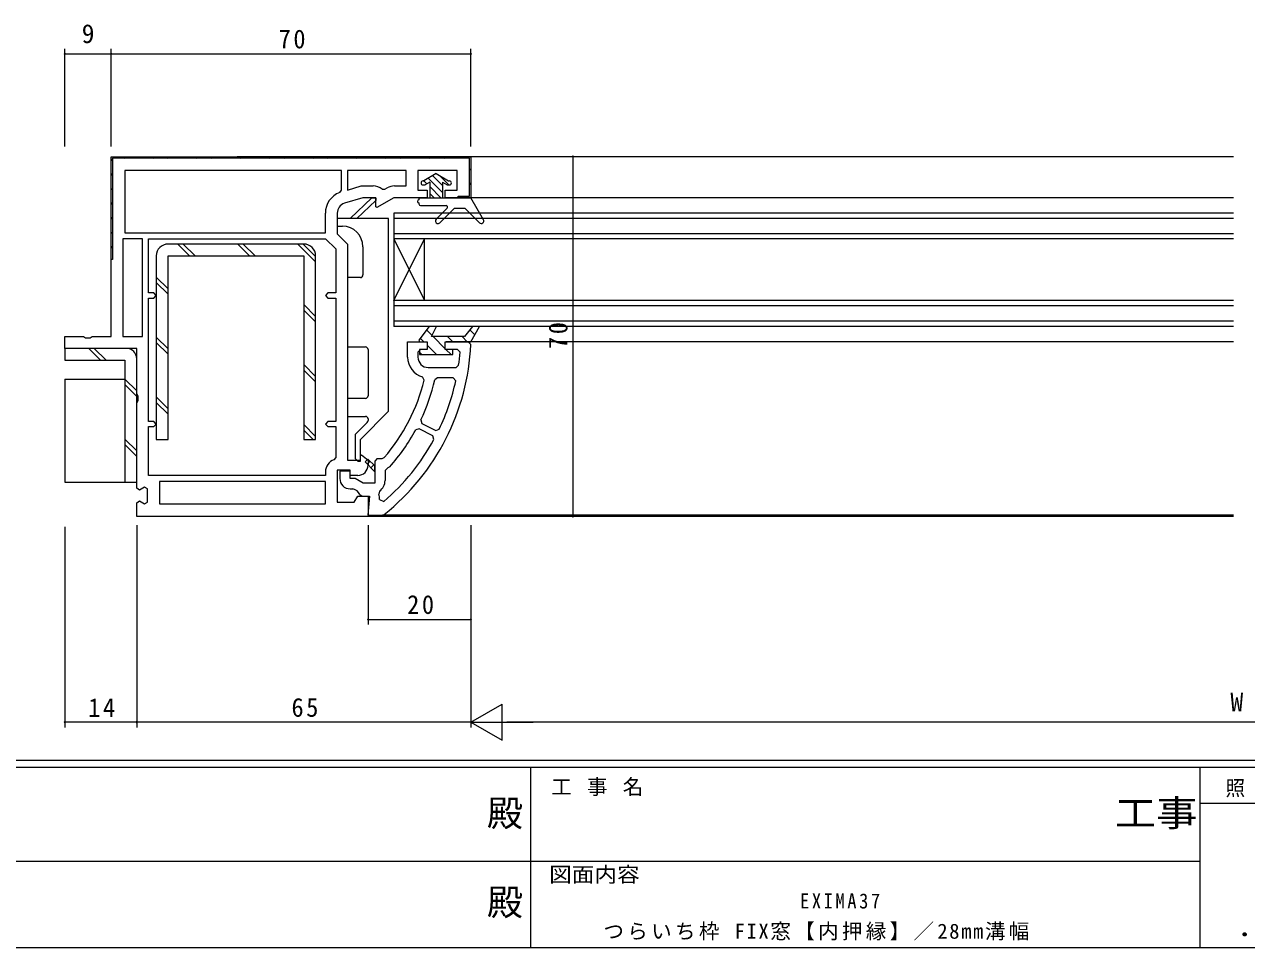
# Model space of a CAD drawing. Units: millimetres on the paper. Extents: x -420 to 373, y -297 to 267.
# Drawn here: x -131.1 to 106.6, y -297 to -117.5 of the extents above; entities that cross this region are included whole.
import ezdxf
from ezdxf.enums import TextEntityAlignment as Align

# ---------------------------------------------------------------- set-up
doc = ezdxf.new("R2010")
doc.units = ezdxf.units.MM
for name, color, linetype, lineweight in [('0-1_YKK_ZWAK', 7, 'Continuous', 9), ('0-3_YKK_12', 2, 'Continuous', 9), ('0-4_YKK_D', 6, 'Continuous', 9), ('0-6_YKK_13', 4, 'Continuous', 9), ('0-7_YKK_11', 7, 'Continuous', 9)]:
    doc.layers.add(name, color=color, linetype=linetype, lineweight=lineweight)
doc.layers.add('0-2_USER1', color=3, linetype='Continuous')
doc.styles.add('ＭＳ ゴシック', font='')
doc.styles.get('ＭＳ ゴシック').set_extended_font_data('MS Gothic')

msp = doc.modelspace()

# ---------------------------------------------------------------- linework, layer by layer
at = {"layer": '0-1_YKK_ZWAK'}
for p, q in [((352.3, -260.6), (-417.7, -260.6)), ((314.5, -262), (-417.7, -262)), ((-32.7, -262), (-32.7, -297)), ((97.5, -262), (97.5, -297)), ((165.684, -268.999), (97.5, -268.999)), ((-160.1, -280.199), (-31.3, -280.199)), ((-31.3, -280.199), (97.5, -280.199)), ((-417.7, -297), (314.5, -297))]:
    msp.add_line(p, q, dxfattribs=at)
at = {"layer": '0-3_YKK_12'}
for p, q in [((104.026, -143.173), (-89.777, -143.173)), ((104.026, -151.173), (-44.803, -151.173)), ((104.026, -154.173), (-59.303, -154.173)), ((-59.303, -154.173), (-59.303, -176.173)), ((104.026, -155.173), (-59.303, -155.173)), ((104.026, -158.173), (-59.303, -158.173)), ((104.026, -159.173), (-59.303, -159.173)), ((-59.303, -171.173), (-53.303, -159.173)), ((-59.303, -159.173), (-53.303, -171.173)), ((-53.303, -171.173), (-53.303, -159.173)), ((104.026, -171.173), (-59.303, -171.173)), ((104.026, -172.173), (-59.303, -172.173)), ((104.026, -175.173), (-59.303, -175.173)), ((104.026, -176.173), (-59.303, -176.173)), ((104.026, -179.173), (-44.798, -179.173)), ((104.026, -213.173), (-64.803, -213.173)), ((104.026, -212.873), (-61.477, -212.873))]:
    msp.add_line(p, q, dxfattribs=at)
at = {"layer": '0-4_YKK_D'}
for p, q in [((-123.303, -141.174), (-123.303, -122.173)), ((-123.303, -123.173), (-114.303, -123.173)), ((-114.303, -141.173), (-114.303, -122.173)), ((-114.303, -141.174), (-114.303, -122.173)), ((-114.303, -123.173), (-44.303, -123.173)), ((-44.303, -141.173), (-44.303, -122.173)), ((-24.457, -143.173), (-24.457, -213.173)), ((-123.303, -215.173), (-123.303, -254.173)), ((-109.303, -214.873), (-109.303, -254.173)), ((-109.303, -215.173), (-109.303, -254.173)), ((-64.303, -214.873), (-64.303, -234.173)), ((-44.303, -214.873), (-44.303, -234.173)), ((-44.303, -214.873), (-44.303, -254.173)), ((-44.303, -214.873), (-44.303, -254.173)), ((-64.303, -233.173), (-44.303, -233.173)), ((-44.303, -253.173), (-38.241, -249.673)), ((-38.241, -256.673), (-38.241, -249.673)), ((-109.303, -253.173), (-123.303, -253.173)), ((-44.303, -253.173), (-109.303, -253.173)), ((-44.303, -253.173), (-38.241, -256.673)), ((-44.303, -253.173), (-32.178, -253.173)), ((248.697, -253.173), (-37.303, -253.173))]:
    msp.add_line(p, q, dxfattribs=at)
for centre, start, end in [((-123.303, -123.173), 0, 180), ((-123.303, -123.173), 180, 0), ((-114.303, -123.173), 0, 180), ((-114.303, -123.173), 0, 180), ((-114.303, -123.173), 180, 0), ((-114.303, -123.173), 180, 0), ((-44.303, -123.173), 0, 180), ((-44.303, -123.173), 180, 0), ((-24.457, -143.173), 90, 270), ((-24.457, -143.173), 270, 90), ((-24.457, -213.173), 90, 270), ((-24.457, -213.173), 270, 90), ((-64.303, -233.173), 0, 180), ((-64.303, -233.173), 180, 0), ((-44.303, -233.173), 0, 180), ((-44.303, -233.173), 180, 0), ((-123.303, -253.173), 0, 180), ((-123.303, -253.173), 180, 0), ((-109.303, -253.173), 0, 180), ((-109.303, -253.173), 0, 180), ((-109.303, -253.173), 180, 0), ((-109.303, -253.173), 180, 0)]:
    msp.add_arc(centre, 0.106, start, end, dxfattribs=at)
at = {"layer": '0-6_YKK_13'}
for p, q in [((-51.053, -146.473), (-53.478, -147.873)), ((-52.587, -147.359), (-49.803, -150.144)), ((-51.733, -146.866), (-49.803, -148.796)), ((-51.053, -146.473), (-48.628, -147.873)), ((-50.405, -146.847), (-48.579, -148.673)), ((-53.603, -147.873), (-53.478, -147.873)), ((-53.603, -148.673), (-53.371, -148.673)), ((-53.441, -147.852), (-52.856, -148.438)), ((-52.303, -148.119), (-53.171, -148.62)), ((-52.303, -148.119), (-52.303, -151.173)), ((-52.303, -148.991), (-50.12, -151.173)), ((-49.803, -148.119), (-48.935, -148.62)), ((-49.803, -148.119), (-49.803, -151.173)), ((-48.735, -148.673), (-48.503, -148.673)), ((-48.628, -147.873), (-48.503, -147.873)), ((-67.781, -155.181), (-63.603, -151.181)), ((-62.803, -151.681), (-66.466, -155.181)), ((-63.603, -151.181), (-62.803, -151.181)), ((-62.803, -151.181), (-62.803, -151.681)), ((-54.403, -151.173), (-54.403, -151.573)), ((-54.403, -151.173), (-44.303, -151.173)), ((-52.303, -150.338), (-51.467, -151.173)), ((-41.869, -155.425), (-44.303, -151.173)), ((-54.403, -152.173), (-54.403, -152.373)), ((-54.103, -152.673), (-49.141, -152.673)), ((-51.063, -155.32), (-48.929, -153.185)), ((-47.503, -153.173), (-50.356, -156.027)), ((-47.503, -153.173), (-45.503, -153.173)), ((-45.503, -153.173), (-42.657, -156.026)), ((-70.303, -155.181), (-70.303, -156.681)), ((-60.303, -155.181), (-70.303, -155.181)), ((-70.303, -156.681), (-69.303, -156.681)), ((-60.303, -192.681), (-60.303, -155.181)), ((-76.803, -160.173), (-103.203, -160.173)), ((-101.305, -160.173), (-99.005, -162.473)), ((-100.243, -160.173), (-97.943, -162.473)), ((-89.637, -160.173), (-87.337, -162.473)), ((-88.576, -160.173), (-86.276, -162.473)), ((-77.97, -160.173), (-74.503, -163.64)), ((-76.909, -160.173), (-74.503, -162.579)), ((-65.303, -160.681), (-65.303, -166.181)), ((-105.503, -162.473), (-105.503, -198.173)), ((-103.203, -162.473), (-76.803, -162.473)), ((-103.203, -198.173), (-103.203, -162.473)), ((-76.803, -162.473), (-76.803, -198.173)), ((-74.503, -198.173), (-74.503, -162.473)), ((-105.503, -166.581), (-103.203, -168.881)), ((-105.503, -167.642), (-103.203, -169.942)), ((-76.803, -171.946), (-74.503, -174.246)), ((-76.803, -173.008), (-74.503, -175.308)), ((-105.503, -178.248), (-103.203, -180.548)), ((-123.303, -180.473), (-123.303, -182.773)), ((-111.303, -180.473), (-123.303, -180.473)), ((-118.637, -180.473), (-116.337, -182.773)), ((-117.576, -180.473), (-115.276, -182.773)), ((-105.503, -179.309), (-103.203, -181.609)), ((-123.303, -182.773), (-111.603, -182.773)), ((-111.603, -182.773), (-111.603, -206.473)), ((-109.303, -206.473), (-109.303, -182.473)), ((-64.303, -180.681), (-64.303, -189.681)), ((-76.803, -183.613), (-74.503, -185.913)), ((-76.803, -184.675), (-74.503, -186.975)), ((-123.303, -186.473), (-111.603, -186.473)), ((-111.603, -186.446), (-109.303, -188.746)), ((-111.603, -187.508), (-109.303, -189.808)), ((-105.503, -189.915), (-103.203, -192.215)), ((-105.503, -190.977), (-103.203, -193.277)), ((-64.449, -194.847), (-66.803, -197.201)), ((-65.803, -198.181), (-60.303, -192.681)), ((-64.303, -194.181), (-64.303, -194.494)), ((-76.803, -195.281), (-74.503, -197.581)), ((-76.803, -196.342), (-74.972, -198.173)), ((-111.603, -198.113), (-109.303, -200.413)), ((-111.603, -199.175), (-109.303, -201.475)), ((-105.503, -198.173), (-103.203, -198.173)), ((-76.803, -198.173), (-74.503, -198.173)), ((-111.603, -206.473), (-109.303, -206.473))]:
    msp.add_line(p, q, dxfattribs=at)
for points in [[(-65.803, -166.681), (-68.303, -166.681), (-68.303, -180.181), (-64.803, -180.181)], [(-123.303, -186.473), (-123.303, -206.473), (-111.603, -206.473)], [(-64.803, -190.181), (-68.303, -190.181), (-68.303, -193.681), (-64.803, -193.681)], [(-66.803, -197.201), (-66.803, -201.881), (-66.303, -202.381), (-65.803, -202.381), (-65.803, -198.181)]]:
    msp.add_lwpolyline(points, dxfattribs=at)
for centre, radius, start, end in [((-53.603, -148.273), 0.4, 90, 270), ((-53.371, -148.273), 0.4, 270, 300), ((-48.735, -148.273), 0.4, 239.99998, 270), ((-48.503, -148.273), 0.4, 270, 90), ((-54.403, -151.873), 0.3, 90, 270), ((-54.103, -152.373), 0.3, 180, 270), ((-49.141, -152.973), 0.3, 315.00002, 90), ((-69.303, -160.681), 4, 0, 90), ((-50.71, -155.673), 0.5, 134.99983, 315), ((-42.303, -155.673), 0.5, 224.92854, 29.79002), ((-103.203, -162.473), 2.3, 90, 180), ((-76.803, -162.473), 2.3, 0, 90), ((-65.803, -166.181), 0.5, 270, 0), ((-111.303, -182.473), 2, 0, 90), ((-64.803, -180.681), 0.5, 0, 90), ((-64.803, -189.681), 0.5, 270, 0), ((-64.803, -194.181), 0.5, 0, 90), ((-64.803, -194.494), 0.5, 315, 0)]:
    msp.add_arc(centre, radius, start, end, dxfattribs=at)
at = {"layer": '0-7_YKK_11'}
for p, q in [((-114.303, -143.688), (-114.003, -143.988)), ((-111.989, -143.173), (-111.689, -143.473)), ((-109.161, -143.173), (-108.861, -143.473)), ((-106.332, -143.173), (-106.032, -143.473)), ((-103.504, -143.173), (-103.204, -143.473)), ((-100.675, -143.173), (-100.375, -143.473)), ((-97.847, -143.173), (-97.547, -143.473)), ((-95.019, -143.173), (-94.719, -143.473)), ((-92.19, -143.173), (-91.89, -143.473)), ((-89.362, -143.173), (-89.062, -143.473)), ((-86.533, -143.173), (-86.233, -143.473)), ((-83.705, -143.173), (-83.405, -143.473)), ((-80.876, -143.173), (-80.576, -143.473)), ((-78.048, -143.173), (-77.748, -143.473)), ((-75.22, -143.173), (-74.92, -143.473)), ((-72.391, -143.173), (-72.091, -143.473)), ((-69.563, -143.173), (-69.263, -143.473)), ((-66.734, -143.173), (-66.434, -143.473)), ((-63.906, -143.173), (-63.606, -143.473)), ((-61.077, -143.173), (-60.777, -143.473)), ((-58.249, -143.173), (-57.949, -143.473)), ((-55.421, -143.173), (-55.121, -143.473)), ((-52.592, -143.173), (-52.292, -143.473)), ((-49.764, -143.173), (-49.464, -143.473)), ((-46.935, -143.173), (-46.635, -143.473)), ((-114.303, -146.516), (-114.003, -146.816)), ((-69.503, -145.873), (-111.603, -145.873)), ((-56.903, -145.873), (-68.303, -145.873)), ((-44.603, -145.506), (-44.303, -145.806)), ((-114.303, -149.345), (-114.003, -149.645)), ((-44.603, -148.334), (-44.303, -148.634)), ((-44.803, -151.173), (-46.803, -151.173)), ((-44.892, -150.873), (-44.625, -151.14)), ((-114.303, -152.173), (-114.003, -152.473)), ((-114.303, -155.002), (-114.003, -155.302)), ((-114.303, -157.83), (-114.003, -158.13)), ((-108.203, -178.173), (-108.203, -159.173)), ((-107.003, -159.173), (-72.556, -159.173)), ((-114.303, -160.658), (-114.003, -160.958)), ((-52.958, -176.875), (-51.849, -177.984)), ((-45.522, -178.173), (-51.937, -178.173)), ((-51.661, -178.173), (-49.29, -180.544)), ((-48.832, -178.173), (-47.832, -179.173)), ((-46.004, -178.173), (-45.004, -179.173)), ((-44.493, -176.856), (-43.543, -177.806)), ((-54.181, -178.481), (-53.489, -179.173)), ((-52.803, -179.859), (-50.989, -181.673)), ((-54.303, -181.188), (-53.818, -181.673)), ((-53.003, -180.673), (-54.103, -180.673)), ((-49.174, -180.66), (-48.161, -181.673)), ((-53.369, -186.618), (-53.715, -186.015)), ((-47.733, -186.173), (-50.809, -186.173)), ((-47.245, -186.78), (-47.733, -186.173)), ((-51.486, -198.163), (-51.698, -197.478)), ((-62.503, -201.873), (-63.003, -202.373)), ((-64.467, -202.974), (-63.902, -202.409)), ((-63.76, -203.682), (-63.194, -203.116)), ((-63.053, -204.389), (-63.003, -204.339)), ((-63.003, -202.373), (-63.003, -206.673)), ((-62.053, -208.209), (-62.231, -208.793)), ((-104.903, -210.673), (-72.603, -210.673)), ((-62.075, -209.828), (-61.251, -210.238))]:
    msp.add_line(p, q, dxfattribs=at)
for points in [[(-66.303, -205.173), (-67.803, -205.173), (-67.803, -204.173), (-70.303, -204.173), (-70.303, -210.373), (-66.996, -210.373), (-66.303, -209.173), (-64.303, -209.173), (-64.303, -213.173), (-109.303, -213.173), (-109.303, -210.495), (-108.739, -210.132), (-107.766, -210.714), (-107.203, -210.351), (-107.203, -207.795), (-107.766, -207.432), (-108.739, -208.014), (-109.303, -207.651), (-109.303, -191.039), (-109.053, -190.606), (-109.053, -189.74), (-109.303, -189.307), (-109.303, -180.473), (-123.303, -180.473), (-123.303, -178.173), (-119.669, -178.173), (-119.236, -178.423), (-118.37, -178.423), (-117.937, -178.173), (-114.303, -178.173), (-114.303, -143.173)], [(-114.303, -143.173), (-44.303, -143.173), (-44.303, -151.173), (-49.303, -151.173), (-49.303, -149.673), (-47.003, -149.673), (-47.003, -145.873), (-54.603, -145.873), (-54.603, -149.673), (-52.803, -149.673), (-52.803, -151.173), (-59.303, -151.173), (-62.576, -153.063), (-62.803, -152.932), (-62.803, -151.173), (-65.303, -151.173), (-68.878, -152.246)], [(-44.803, -151.173), (-46.803, -151.173), (-46.803, -150.873), (-44.603, -150.873), (-44.603, -143.473), (-114.003, -143.473), (-114.003, -163.173), (-114.303, -163.173), (-114.303, -143.673)], [(-69.503, -145.873), (-111.603, -145.873), (-111.603, -157.973), (-72.603, -157.973), (-72.603, -154.161)], [(-69.826, -150.14), (-69.503, -149.672), (-69.503, -145.873)], [(-56.903, -145.873), (-68.303, -145.873), (-68.303, -149.672), (-65.64, -148.873), (-63.303, -148.873)], [(-59.169, -148.873), (-56.903, -148.873), (-56.903, -145.873)], [(-61.577, -149.468), (-61.018, -149.508), (-60.569, -149.248)], [(-70.303, -154.161), (-70.303, -158.173), (-68.303, -160.173), (-68.303, -202.173), (-65.803, -202.173), (-65.803, -201.268), (-65.558, -201.152), (-64.303, -202.173), (-64.303, -203.173)], [(-107.003, -159.173), (-72.556, -159.173), (-70.603, -161.126), (-70.603, -169.673), (-72.103, -169.673), (-72.603, -170.173), (-72.103, -170.673), (-70.603, -170.673), (-70.603, -194.673), (-72.103, -194.673), (-72.603, -195.173), (-72.103, -195.673), (-70.603, -195.673), (-70.603, -201.653), (-70.936, -202.124)], [(-72.603, -204.481), (-72.603, -205.173), (-107.003, -205.173), (-107.003, -195.673), (-106.003, -195.673), (-105.503, -195.173), (-106.003, -194.673), (-107.003, -194.673), (-107.003, -170.673), (-106.003, -170.673), (-105.503, -170.173), (-106.003, -169.673), (-107.003, -169.673), (-107.003, -159.173)], [(-56.603, -182.173), (-56.603, -179.173), (-53.003, -179.173)], [(-44.303, -179.696), (-44.803, -179.173), (-49.103, -179.173)], [(-54.103, -180.673), (-54.603, -181.173), (-54.603, -182.173)], [(-46.406, -181.215), (-46.905, -180.673), (-49.103, -180.673)], [(-52.603, -184.173), (-47.19, -184.173), (-46.695, -183.744)], [(-47.733, -186.173), (-50.809, -186.173), (-51.296, -186.558)], [(-54.049, -194.387), (-53.825, -195.048), (-51.151, -196.41), (-50.473, -196.181)], [(-51.698, -197.478), (-54.373, -196.116), (-55.038, -196.321)], [(-62.503, -201.873), (-61.552, -201.873), (-61.173, -201.699)], [(-63.003, -202.373), (-63.003, -206.673), (-65.244, -206.673), (-66.803, -205.773), (-67.803, -205.773), (-67.803, -204.373), (-69.803, -204.373), (-69.803, -205.773)], [(-60.102, -203.513), (-60.489, -203.681), (-61.003, -204.181), (-61.003, -206.173)], [(-67.803, -207.773), (-67.36, -207.773), (-67.239, -207.788)], [(-65.911, -208.884), (-65.458, -209.173), (-64.025, -209.173), (-64.349, -212.873), (-61.477, -212.873), (-61.165, -212.764)]]:
    msp.add_lwpolyline(points, dxfattribs=at)
for points in [[(-108.203, -178.173), (-108.203, -159.173), (-112.003, -159.173), (-112.003, -178.173)], [(-45.522, -178.173), (-51.937, -178.173), (-51.006, -176.173), (-52.424, -176.173), (-54.457, -178.843), (-54.285, -179.173), (-52.803, -179.173), (-52.803, -180.673), (-54.303, -180.673), (-54.303, -181.673), (-47.803, -181.673), (-47.803, -180.673), (-49.303, -180.673), (-49.303, -179.173), (-44.303, -179.173), (-42.635, -176.173), (-43.96, -176.173)], [(-64.886, -202.556), (-63.003, -204.439), (-63.003, -203.307), (-64.32, -201.99)], [(-104.903, -210.673), (-72.603, -210.673), (-72.603, -206.373), (-104.903, -206.373)]]:
    msp.add_lwpolyline(points, close=True, dxfattribs=at)
for centre, radius, start, end in [((-63.303, -151.673), 2.8, 51.94031, 90), ((-59.169, -151.673), 2.8, 89.99998, 120), ((-68.303, -154.161), 4.3, 110.74236, 180.00002), ((-68.303, -154.161), 2, 106.69922, 180), ((-89.255, -177.607), 45, 308.62424, 357.33907), ((-52.603, -182.173), 4, 179.99998, 253.86119), ((-52.603, -182.173), 2, 180, 269.99998), ((-89.255, -177.607), 43, 351.7943, 355.187), ((-89.255, -177.607), 37, 319.37383, 345.90544), ((-89.255, -177.607), 39, 334.5159, 346.73137), ((-89.255, -177.607), 43, 334.40886, 347.68326), ((-89.255, -177.607), 39, 318.37411, 331.32433), ((-89.255, -177.607), 43, 310.63693, 331.44263), ((-70.103, -204.481), 2.5, 109.47121, 179.99997), ((-66.303, -203.173), 2, 270, 359.99998), ((-67.803, -205.773), 2, 180, 269.99998), ((-63.503, -206.173), 2.5, 305.45689, 0.00002), ((-67.724, -209.728), 2, 24.96335, 75.9453), ((-64.57, -209.673), 2.5, 356.45901, 20.6167)]:
    msp.add_arc(centre, radius, start, end, dxfattribs=at)

# ---------------------------------------------------------------- texts
at = {"layer": '0-1_YKK_ZWAK', "color": 2, "style": 'ＭＳ ゴシック'}
for p in [(-41.182, -274.956), (-41.182, -292.278)]:
    msp.add_text('殿', height=5.132, dxfattribs=at).set_placement(p, align=Align.BOTTOM_LEFT)
at = {"layer": '0-1_YKK_ZWAK', "color": 2, "style": 'ＭＳ ゴシック', "width": 1.15}
msp.add_text('工事', height=5.132, dxfattribs=at).set_placement((80.931, -274.956), align=Align.BOTTOM_LEFT)
at = {"layer": '0-1_YKK_ZWAK', "style": 'ＭＳ ゴシック', "width": 1.1}
msp.add_text('図面内容', height=2.933, dxfattribs=at).set_placement((-29.083, -285.148), align=Align.BOTTOM_LEFT)
at = {"layer": '0-1_YKK_ZWAK', "color": 3, "style": 'ＭＳ ゴシック', "width": 1.15}
msp.add_text(' ． ．', height=3.666, dxfattribs=at).set_placement((101.955, -295.946), align=Align.BOTTOM_LEFT)
at = {"layer": '0-1_YKK_ZWAK', "char_height": 2.933, "attachment_point": 7, "style": 'ＭＳ ゴシック'}
for s, insert in [('\\T1.16;工\\~事\\~名', (-28.688, -267.533)), ('\\T1.17;\\W0.95;照\\~\\~査', (102.489, -267.78))]:
    msp.add_mtext(s, dxfattribs=dict(at, insert=insert))
at = {"layer": '0-2_USER1', "color": 7, "char_height": 2.933, "attachment_point": 7, "style": 'ＭＳ ゴシック'}
for s, insert in [('\\T1.28;\\W0.9;EXIMA37\\~', (19.717, -289.449)), ('\\T1.16;つらいち枠\\~FIX窓【内押縁】／28mm溝幅\\~', (-18.523, -295.625))]:
    msp.add_mtext(s, dxfattribs=dict(at, insert=insert))
at = {"layer": '0-4_YKK_D', "color": 3, "style": 'ＭＳ ゴシック'}
for s, p in [('9', (-120.003, -122.173)), ('W', (103.428, -252.173))]:
    msp.add_text(s, height=3.666, dxfattribs=at).set_placement(p, align=Align.BOTTOM_LEFT)
at = {"layer": '0-4_YKK_D', "color": 3, "char_height": 3.666, "attachment_point": 7, "style": 'ＭＳ ゴシック'}
for s, insert in [('\\T1.21;\\W0.95;70', (-81.703, -122.173)), ('\\T1.21;\\W0.95;20', (-56.703, -232.173)), ('\\T1.21;\\W0.95;14', (-118.74, -252.173)), ('\\T1.21;\\W0.95;65', (-79.203, -252.173))]:
    msp.add_mtext(s, dxfattribs=dict(at, insert=insert))
at = {"layer": '0-4_YKK_D', "color": 3, "insert": (-25.457, -180.573), "char_height": 3.666, "attachment_point": 7, "rotation": 90, "style": 'ＭＳ ゴシック'}
msp.add_mtext('\\T1.21;\\W0.95;70', dxfattribs=at)

doc.saveas('drawing.dxf')
